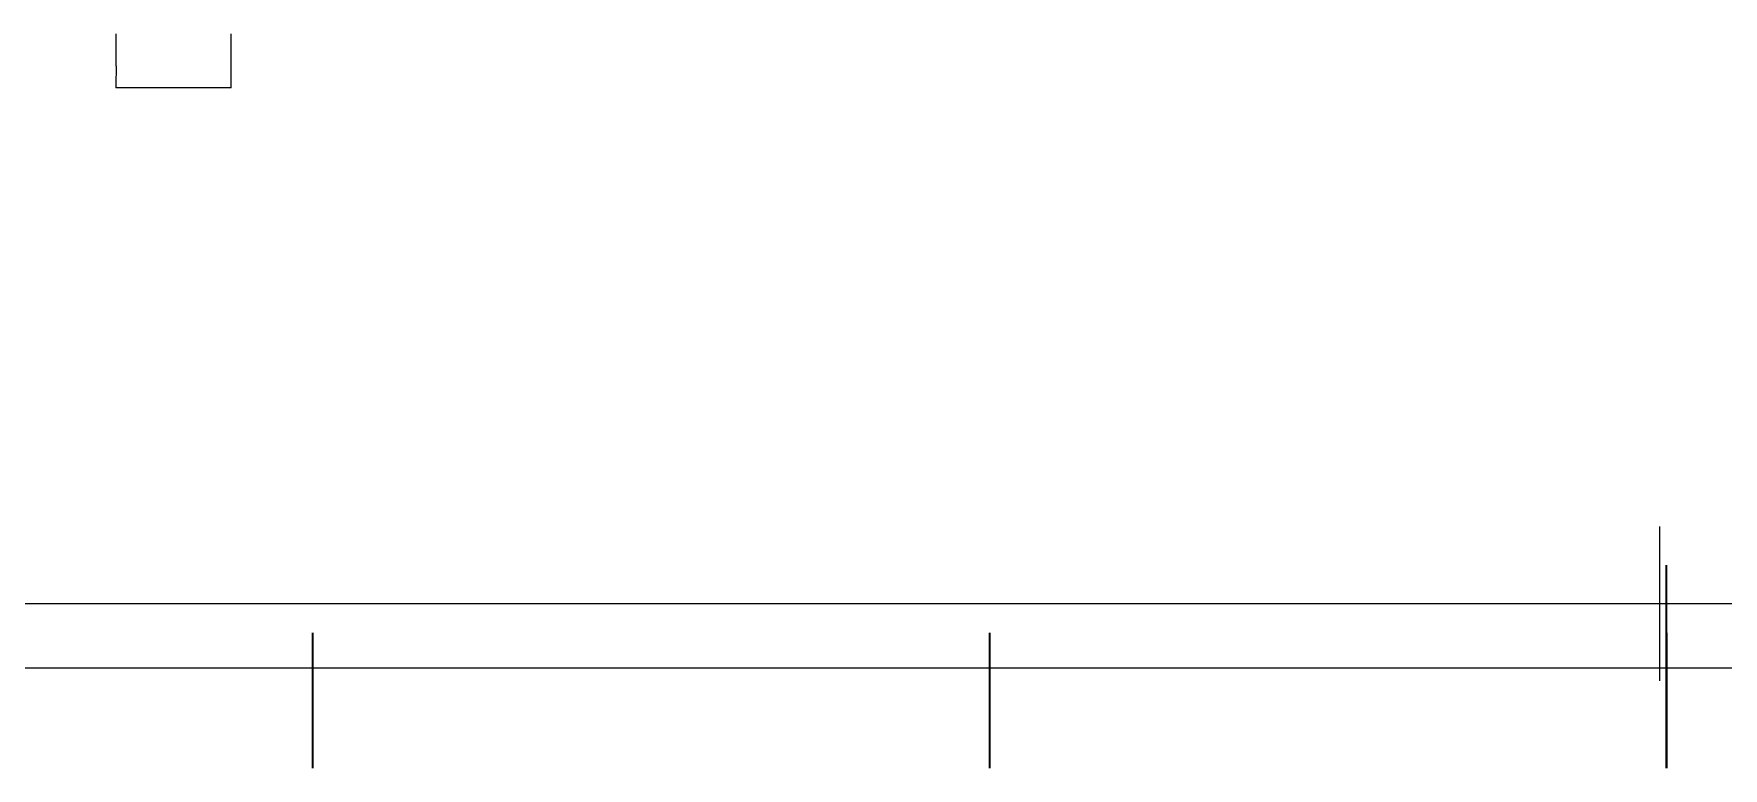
# Model space of a CAD drawing. Header units: millimetres. Extents: x 0 to 420, y 0 to 297.
# Drawn here: x 89.4 to 214.2, y 0 to 54.3 of the extents above; entities that cross this region are included whole.
import ezdxf

# ---------------------------------------------------------------- set-up
doc = ezdxf.new("R2010")
doc.units = ezdxf.units.MM
doc.styles.get("Standard").update_dxf_attribs({"font": 'hyswlongfangsong.ttf'})

# ---------------------------------------------------------------- blocks, each defined once
blk = doc.blocks.new('HH_FRAME_A3')
at = {"layer": 'HH_TITLE'}
for p, q in [((210, 0), (210, 12)), ((204, 6), (216, 6))]:
    blk.add_line(p, q, dxfattribs=at)
for points in [[(0, 1), (420, 1), (420, 298), (0, 298)], [(25, 6), (415, 6), (415, 293), (25, 293)]]:
    blk.add_lwpolyline(points, close=True, dxfattribs=at)
for tag, p, height in [('SCALE', (390.53, 43), 3), ('TITLE', (278.21, 32.5), 5), ('DWG_NO', (353.45, 33.25), 3.5), ('STAGE', (390.53, 32), 3), ('MATERIAL', (246.96, 19.1), 2.8), ('WEIGHT', (282.96, 19.1), 2.8), ('VERSION', (318.96, 19.1), 2.8), ('DATE', (354.96, 19.1), 2.8), ('SHEET', (390.96, 19.1), 2.8), ('DESIGN', (246.96, 8.1), 2.8), ('CHECKED', (282.96, 8.1), 2.8), ('REVIEWED', (318.96, 8.1), 2.8), ('APPROVED', (354.96, 8.1), 2.8), ('COUNTERSIGN', (390.96, 8.1), 2.8)]:
    blk.add_attdef(tag, p, '', height=height, dxfattribs=at)

msp = doc.modelspace()

# ---------------------------------------------------------------- linework, layer by layer
at = {"color": 7, "linetype": 'Continuous', "lineweight": 25}
for p, q in [((95.49, 54.27), (95.49, 51.98)), ((103.99, 50.27), (103.99, 54.27)), ((95.49, 51.06), (95.49, 50.27)), ((103.99, 50.27), (95.49, 50.27))]:
    msp.add_line(p, q, dxfattribs=at)
at = {"color": 7, "linetype": 'Continuous', "lineweight": 35}
for p, q in [((210, 0), (210, 15)), ((110, 10), (110, 0)), ((160, 10), (160, 0)), ((210, 10), (210, 0))]:
    msp.add_line(p, q, dxfattribs=at)
at = {"color": 7, "linetype": 'Continuous', "lineweight": 25}
msp.add_open_spline([(95.49, 51.98), (95.49, 51.96), (95.49, 51.9), (95.5, 51.74), (95.5, 51.53), (95.5, 51.31), (95.49, 51.15), (95.49, 51.08), (95.49, 51.06)], degree=3, knots=[0, 0, 0, 0, 0.07339, 0.284902, 0.495618, 0.704138, 0.912506, 1, 1, 1, 1], dxfattribs=at)

# ---------------------------------------------------------------- block references
at = {"xscale": 0.9501187648456056, "yscale": 0.9501187648456056}
msp.add_blockref('HH_FRAME_A3', (10, 6.46), dxfattribs=at)

doc.saveas('drawing.dxf')
